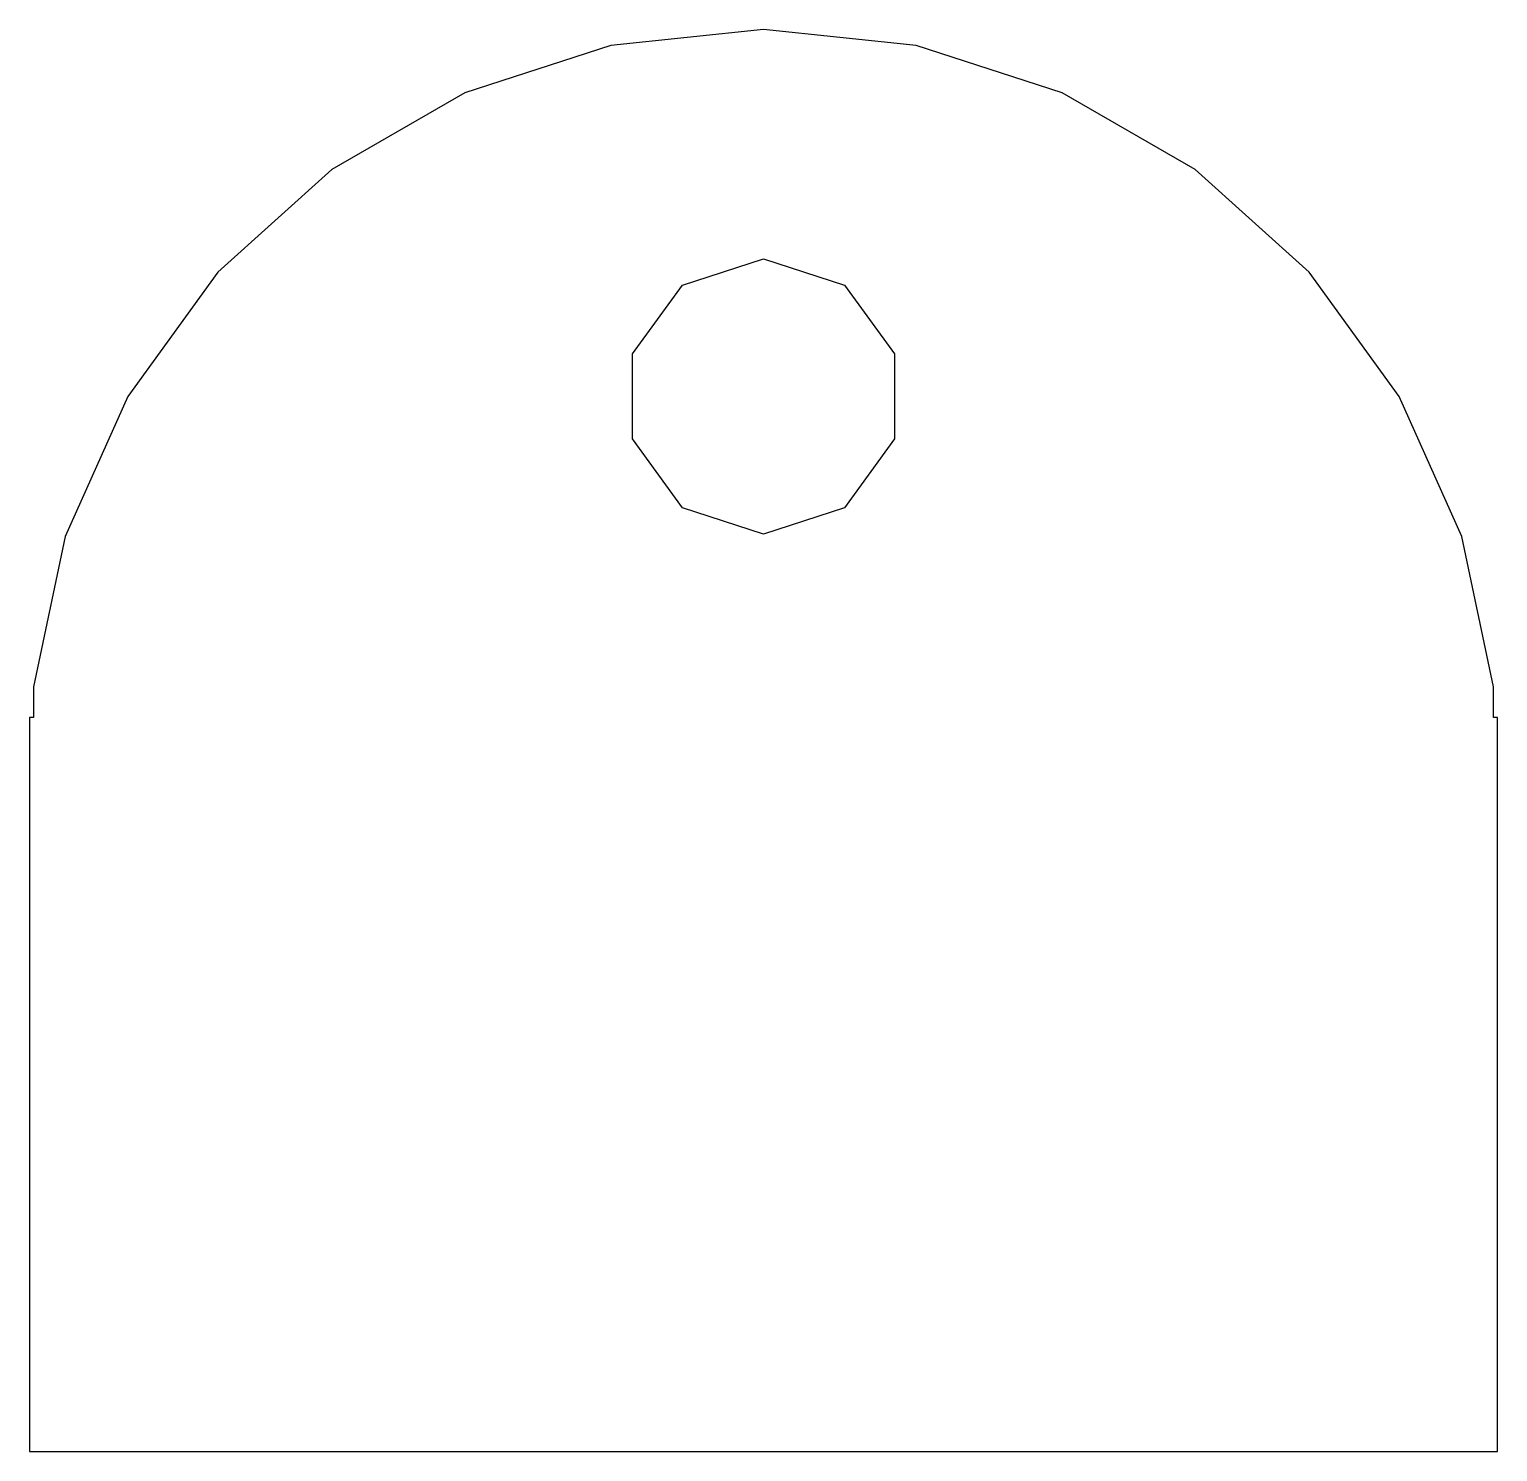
# Model space of a CAD drawing. Header units: metres. Extents: x 19 to 51, y -53 to -22.
import ezdxf

# ---------------------------------------------------------------- set-up
doc = ezdxf.new("R2010")
doc.units = ezdxf.units.M

msp = doc.modelspace()

# ---------------------------------------------------------------- linework, layer by layer
for p, q in [((35, -22), (31.6734, -22.3496)), ((38.3266, -22.3496), (35, -22)), ((31.6734, -22.3496), (28.4922, -23.3833)), ((41.5078, -23.3833), (38.3266, -22.3496)), ((28.4922, -23.3833), (25.5954, -25.0557)), ((44.4046, -25.0557), (41.5078, -23.3833)), ((25.5954, -25.0557), (23.1097, -27.2939)), ((46.8903, -27.2939), (44.4046, -25.0557)), ((33.2366, -27.5729), (35, -27)), ((35, -27), (36.7634, -27.5729)), ((23.1097, -27.2939), (21.1436, -30)), ((48.8564, -30), (46.8903, -27.2939)), ((32.1468, -29.0729), (33.2366, -27.5729)), ((36.7634, -27.5729), (37.8532, -29.0729)), ((32.1468, -30.927), (32.1468, -29.0729)), ((37.8532, -29.0729), (37.8532, -30.927)), ((21.1436, -30), (19.7831, -33.0557)), ((50.2169, -33.0557), (48.8564, -30)), ((33.2366, -32.427), (32.1468, -30.927)), ((37.8532, -30.927), (36.7634, -32.427)), ((35, -33), (33.2366, -32.427)), ((36.7634, -32.427), (35, -33)), ((19.7831, -33.0557), (19.0876, -36.3275)), ((50.9123, -36.3275), (50.2169, -33.0557)), ((19.0876, -36.3275), (19.0876, -37)), ((50.9123, -37), (50.9123, -36.3275)), ((19.0876, -37), (19, -37)), ((19, -37), (19, -53)), ((51, -37), (50.9123, -37)), ((51, -53), (51, -37)), ((19, -53), (51, -53))]:
    msp.add_line(p, q)

doc.saveas('drawing.dxf')
